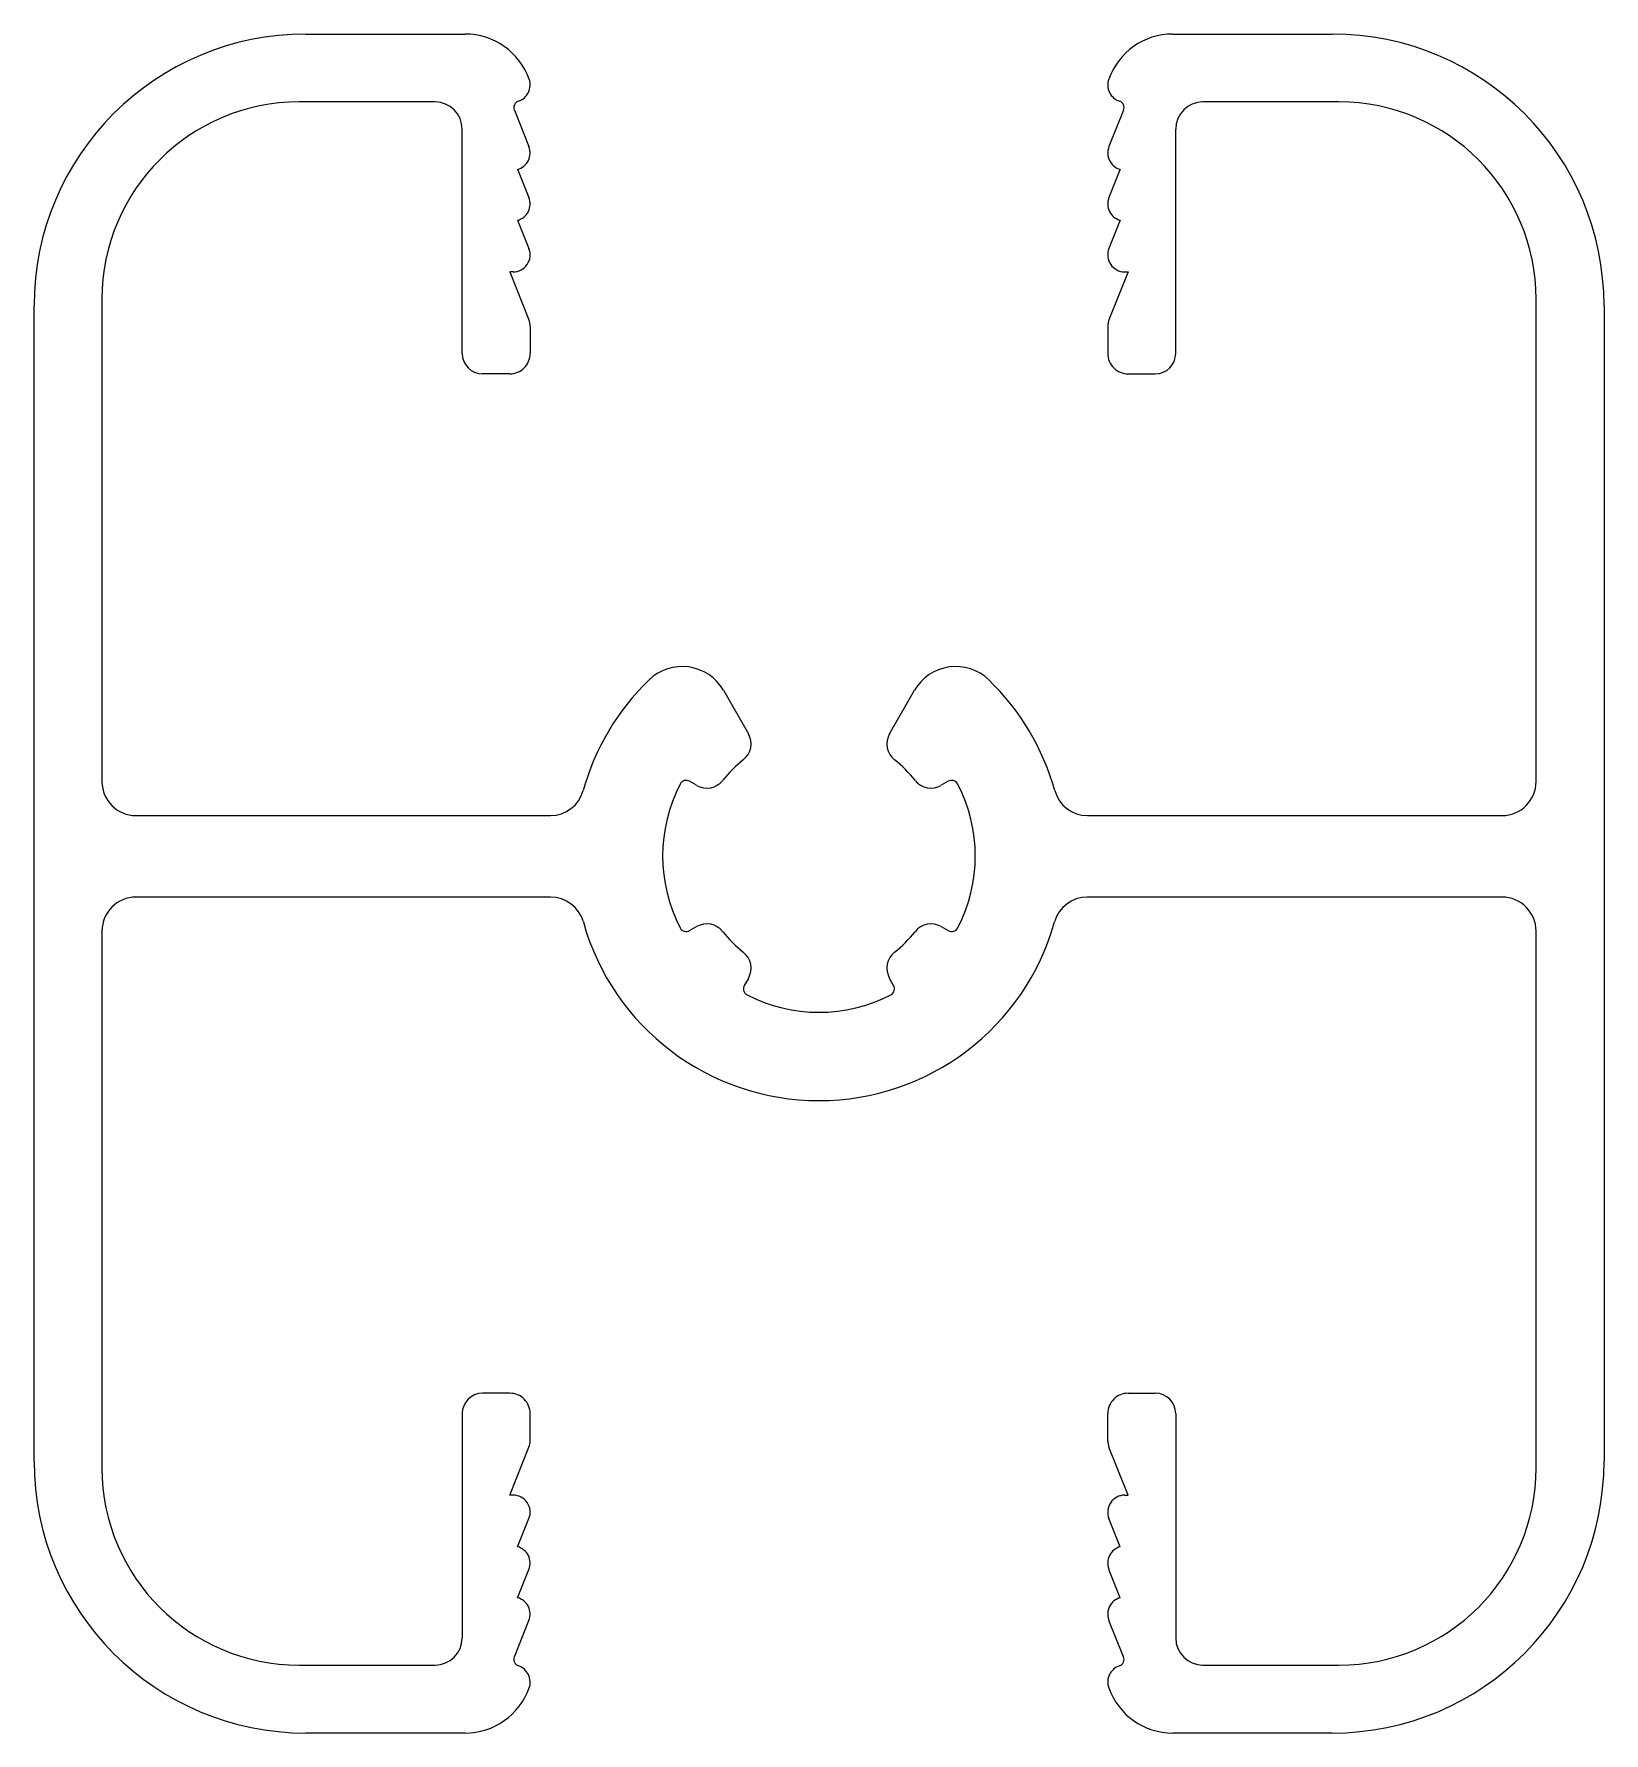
# Model space of a CAD drawing. Extents: x 996.5 to 1019.6, y 263.8 to 288.8.
import ezdxf

# ---------------------------------------------------------------- set-up
doc = ezdxf.new("R2010")
doc.units = 0
doc.layers.get('0').update_dxf_attribs({"linetype": 'CONTINUOUS'})

msp = doc.modelspace()

# ---------------------------------------------------------------- linework, layer by layer
for p, q in [((1000.462, 288.78), (1002.804, 288.78)), ((1013.217, 288.78), (1015.562, 288.78)), ((1000.462, 287.78), (1000.362, 287.78)), ((1002.362, 287.78), (1000.462, 287.78)), ((1015.562, 287.78), (1013.66, 287.78)), ((1015.662, 287.78), (1015.562, 287.78)), ((1003.529, 287.661), (1003.744, 287.123)), ((1012.493, 287.661), (1012.278, 287.123)), ((1002.762, 287.28), (1002.762, 287.38)), ((1002.762, 284.08), (1002.762, 287.28)), ((1013.26, 287.28), (1013.26, 287.38)), ((1013.26, 284.08), (1013.26, 287.28)), ((1003.577, 286.789), (1003.744, 286.373)), ((1012.444, 286.789), (1012.278, 286.373)), ((1003.577, 286.039), (1003.744, 285.623)), ((1012.444, 286.039), (1012.278, 285.623)), ((1003.462, 285.28), (1003.744, 284.575)), ((1003.512, 285.28), (1003.462, 285.28)), ((1012.56, 285.28), (1012.278, 284.575)), ((1012.51, 285.28), (1012.56, 285.28)), ((996.462, 267.78), (996.462, 284.78)), ((997.462, 284.88), (997.462, 284.78)), ((997.462, 284.78), (997.462, 277.78)), ((1018.562, 284.78), (1018.562, 284.88)), ((1018.562, 277.78), (1018.562, 284.78)), ((1019.562, 284.78), (1019.562, 267.78)), ((1003.762, 284.482), (1003.762, 284.08)), ((1012.26, 284.482), (1012.26, 284.08)), ((1003.462, 283.78), (1003.062, 283.78)), ((1012.56, 283.78), (1012.96, 283.78)), ((1006.604, 279.123), (1006.972, 278.485)), ((1009.05, 278.485), (1009.418, 279.123)), ((1006.211, 277.725), (1006.108, 277.784)), ((1009.914, 277.784), (1009.811, 277.725)), ((997.962, 277.28), (998.062, 277.28)), ((998.062, 277.28), (1004.06, 277.28)), ((1011.962, 277.28), (1017.962, 277.28)), ((1017.962, 277.28), (1018.062, 277.28)), ((998.062, 276.08), (997.962, 276.08)), ((1004.063, 276.08), (998.062, 276.08)), ((1017.962, 276.08), (1011.959, 276.08)), ((1018.062, 276.08), (1017.962, 276.08)), ((997.462, 275.58), (997.462, 267.78)), ((1006.108, 275.587), (1006.211, 275.646)), ((1009.811, 275.646), (1009.914, 275.587)), ((1018.562, 267.78), (1018.562, 275.58)), ((1006.972, 274.885), (1006.912, 274.782)), ((1009.11, 274.782), (1009.05, 274.885)), ((1003.462, 268.78), (1003.062, 268.78)), ((1012.56, 268.78), (1012.96, 268.78)), ((1002.762, 268.48), (1002.762, 265.28)), ((1003.762, 268.079), (1003.762, 268.48)), ((1012.26, 268.079), (1012.26, 268.48)), ((1013.26, 268.48), (1013.26, 265.28)), ((997.462, 267.78), (997.462, 267.68)), ((1003.462, 267.28), (1003.744, 267.986)), ((1012.56, 267.28), (1012.278, 267.986)), ((1018.562, 267.68), (1018.562, 267.78)), ((1003.512, 267.28), (1003.462, 267.28)), ((1012.51, 267.28), (1012.56, 267.28)), ((1003.577, 266.522), (1003.744, 266.938)), ((1012.444, 266.522), (1012.278, 266.938)), ((1003.577, 265.772), (1003.744, 266.188)), ((1012.444, 265.772), (1012.278, 266.188)), ((1002.762, 265.28), (1002.762, 265.18)), ((1003.529, 264.9), (1003.744, 265.438)), ((1012.493, 264.9), (1012.278, 265.438)), ((1013.26, 265.28), (1013.26, 265.18)), ((1000.362, 264.78), (1000.462, 264.78)), ((1000.462, 264.78), (1002.362, 264.78)), ((1013.66, 264.78), (1015.562, 264.78)), ((1015.562, 264.78), (1015.662, 264.78)), ((1002.804, 263.78), (1000.462, 263.78)), ((1015.562, 263.78), (1013.217, 263.78))]:
    msp.add_line(p, q)
for centre, radius, start, end in [((1000.462, 284.78), 4, 90, 180), ((1002.804, 287.78), 1, 19.4712, 90), ((1013.217, 287.78), 1, 90, 160.5288), ((1015.562, 284.78), 4, 360, 90), ((1003.512, 288.03), 0.25, 288.2975, 19.4712), ((1012.51, 288.03), 0.25, 160.5288, 251.7025), ((1000.362, 284.88), 2.9, 90, 180), ((1002.362, 287.38), 0.4, 0, 90), ((1003.621, 287.698), 0.1, 108.2975, 201.8014), ((1012.4, 287.698), 0.1, 338.1986, 71.7025), ((1013.66, 287.38), 0.4, 90, 180), ((1015.662, 284.88), 2.9, 360, 90), ((1003.512, 287.03), 0.25, 285.2455, 21.8014), ((1012.51, 287.03), 0.25, 158.1986, 254.7545), ((1003.512, 286.28), 0.25, 285.2455, 21.8014), ((1012.51, 286.28), 0.25, 158.1986, 254.7545), ((1003.512, 285.53), 0.25, 270, 21.8014), ((1012.51, 285.53), 0.25, 158.1986, 270), ((1003.512, 284.482), 0.25, 360, 21.8014), ((1012.51, 284.482), 0.25, 158.1986, 180), ((1003.062, 284.08), 0.3, 180, 270), ((1003.462, 284.08), 0.3, 269.9996, 0.0004), ((1012.56, 284.08), 0.3, 179.9996, 270.0004), ((1012.96, 284.08), 0.3, 270, 0), ((1008.011, 276.685), 3.6, 133.968, 164.5097), ((1005.998, 278.773), 0.7, 30, 133.968), ((1010.024, 278.773), 0.7, 46.032, 150), ((1008.011, 276.685), 3.6, 15.4903, 46.032), ((1006.712, 278.335), 0.3, 308.2132, 30), ((1009.31, 278.335), 0.3, 150, 231.7868), ((1008.011, 276.685), 1.8, 128.2132, 141.7868), ((1008.011, 276.685), 1.8, 38.2132, 51.7868), ((997.962, 277.78), 0.5, 180, 270), ((1006.058, 277.698), 0.1, 60, 152.6053), ((1006.361, 277.984), 0.3, 240, 321.7868), ((1009.661, 277.984), 0.3, 218.2132, 300), ((1009.964, 277.698), 0.1, 27.3947, 120), ((1018.062, 277.78), 0.5, 270, 0), ((1004.06, 277.78), 0.5, 270, 344.5097), ((1008.011, 276.685), 2.3, 152.6053, 207.3947), ((1008.011, 276.685), 2.3, 332.6053, 27.3947), ((1011.962, 277.78), 0.5, 195.4903, 270), ((997.962, 275.58), 0.5, 90, 180), ((1004.063, 275.58), 0.5, 15.6351, 90), ((1011.959, 275.58), 0.5, 90, 164.3649), ((1018.062, 275.58), 0.5, 0, 90), ((1008.011, 276.685), 3.6, 195.6351, 344.3649), ((1006.058, 275.673), 0.1, 207.3947, 300), ((1006.361, 275.386), 0.3, 38.2132, 120), ((1008.011, 276.685), 1.8, 218.2132, 231.7868), ((1008.011, 276.685), 1.8, 308.2132, 321.7868), ((1009.661, 275.386), 0.3, 60, 141.7868), ((1009.964, 275.673), 0.1, 240, 332.6053), ((1006.712, 275.035), 0.3, 330, 51.7868), ((1009.31, 275.035), 0.3, 128.2132, 210), ((1006.999, 274.732), 0.1, 150, 242.6053), ((1009.023, 274.732), 0.1, 297.3947, 30), ((1008.011, 276.685), 2.3, 242.6053, 297.3947), ((1003.062, 268.48), 0.3, 90, 180), ((1003.462, 268.48), 0.3, 359.9996, 90.0004), ((1012.56, 268.48), 0.3, 89.9996, 180.0004), ((1012.96, 268.48), 0.3, 360, 90), ((1003.512, 268.079), 0.25, 338.1986, 0), ((1012.51, 268.079), 0.25, 180, 201.8014), ((1000.462, 267.78), 4, 180, 270), ((1015.562, 267.78), 4, 270, 0), ((1000.362, 267.68), 2.9, 180, 270), ((1015.662, 267.68), 2.9, 270, 0), ((1003.512, 267.03), 0.25, 338.1986, 90), ((1012.51, 267.03), 0.25, 90, 201.8014), ((1003.512, 266.28), 0.25, 338.1986, 74.7545), ((1012.51, 266.28), 0.25, 105.2455, 201.8014), ((1003.512, 265.53), 0.25, 338.1986, 74.7545), ((1012.51, 265.53), 0.25, 105.2455, 201.8014), ((1002.362, 265.18), 0.4, 270, 360), ((1013.66, 265.18), 0.4, 180, 270), ((1003.621, 264.863), 0.1, 158.1986, 251.7025), ((1003.512, 264.53), 0.25, 340.5288, 71.7025), ((1012.51, 264.53), 0.25, 108.2975, 199.4712), ((1012.4, 264.863), 0.1, 288.2975, 21.8014), ((1002.804, 264.78), 1, 270, 340.5288), ((1013.217, 264.78), 1, 199.4712, 270)]:
    msp.add_arc(centre, radius, start, end)

doc.saveas('drawing.dxf')
